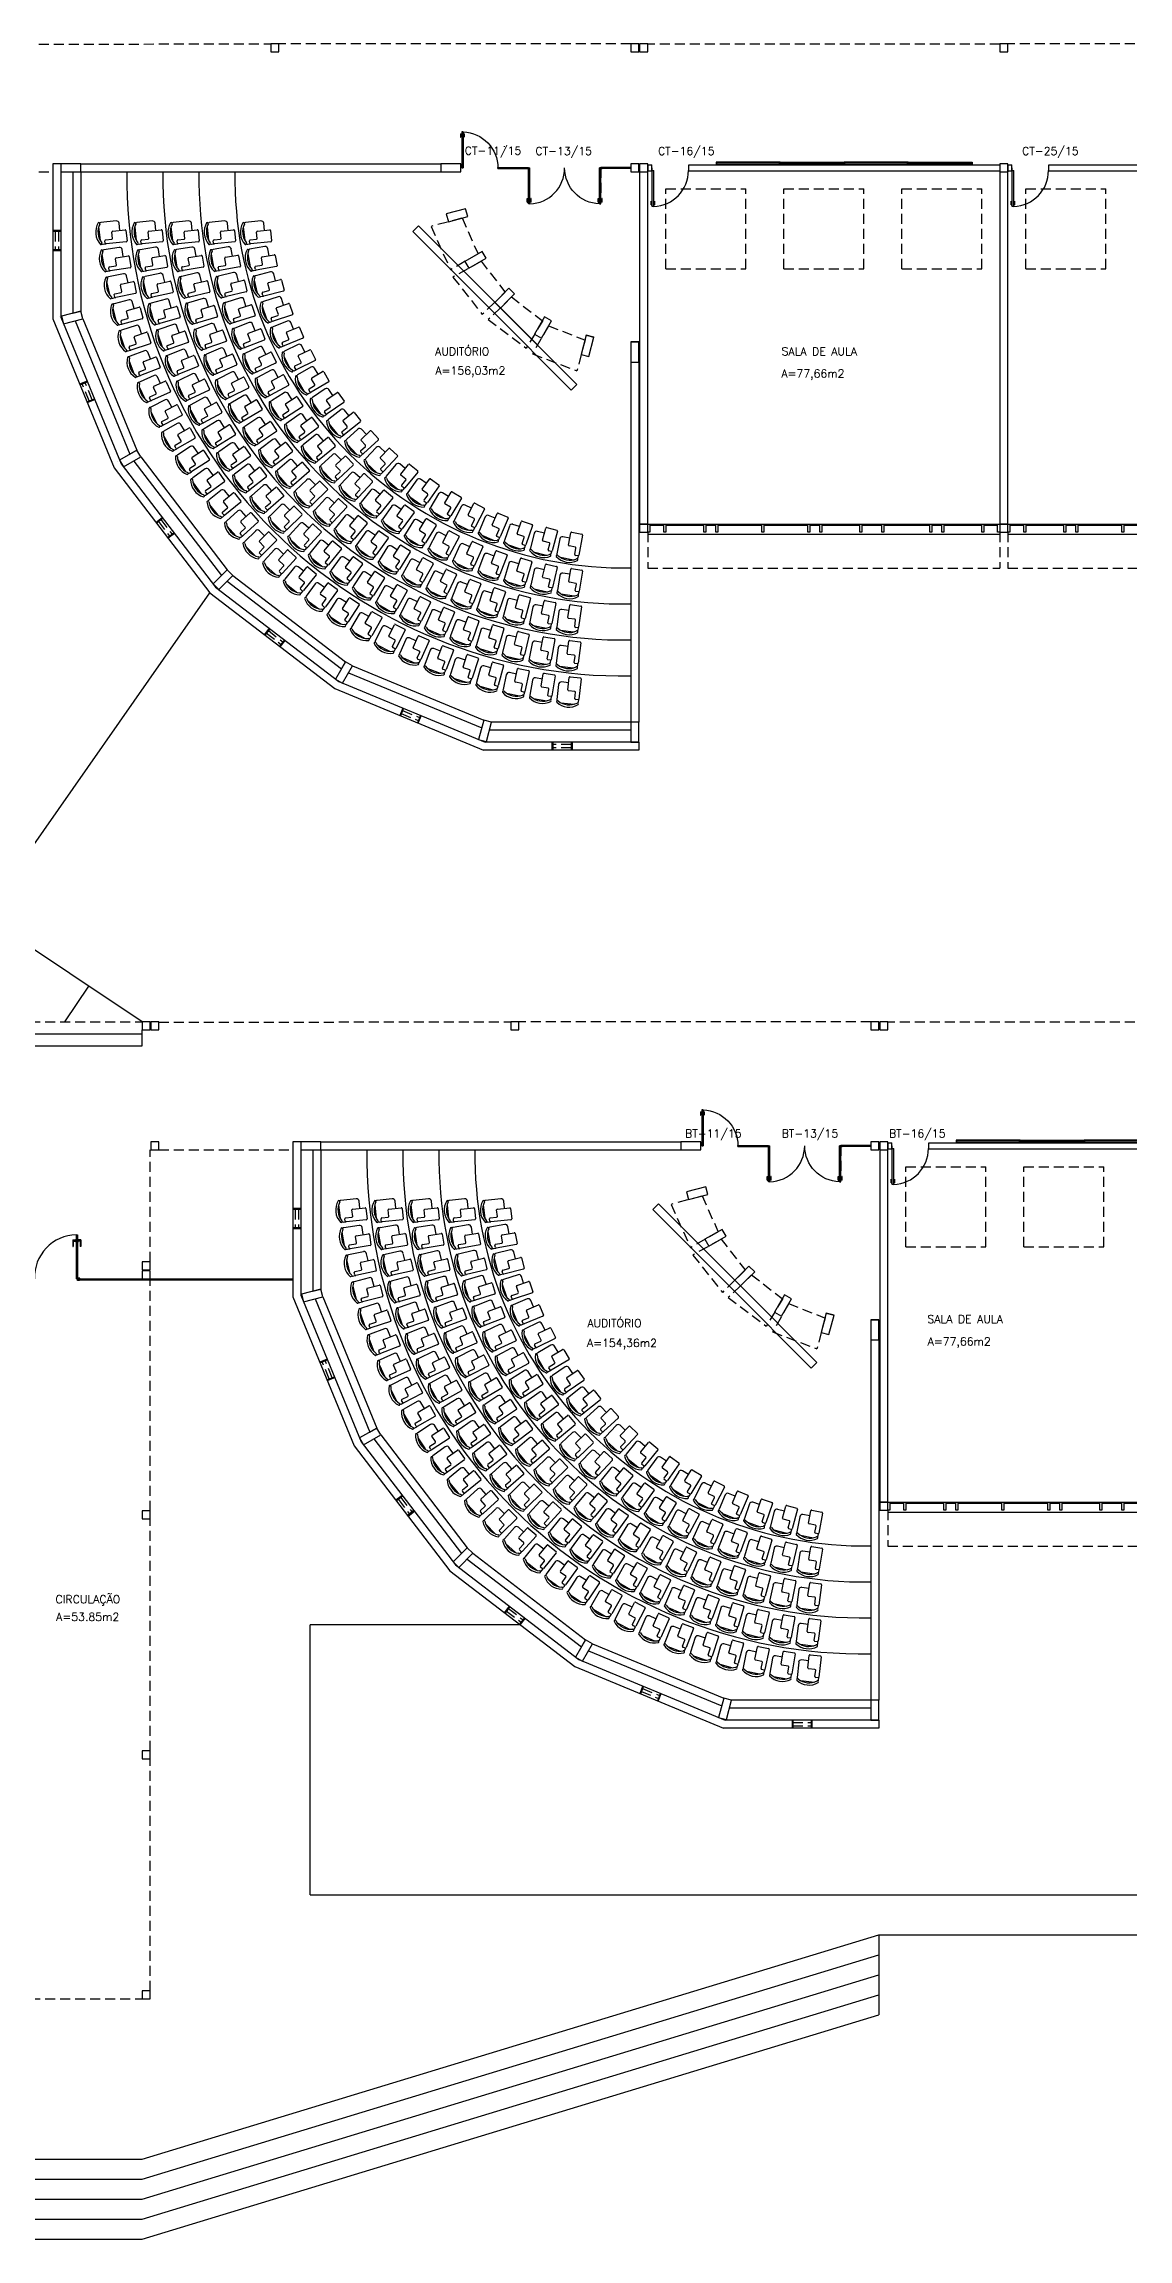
# Model space of a CAD drawing. Header units: centimetres. Extents: x -214 to 72, y 205 to 367.
# Drawn here: x -171.5 to -144.4, y 205.8 to 260.7 of the extents above; entities that cross this region are included whole.
import ezdxf

# ---------------------------------------------------------------- set-up
doc = ezdxf.new("R2010")
doc.units = ezdxf.units.CM
doc.header["$MEASUREMENT"] = 0
doc.linetypes.add('HIDDEN', pattern=[0.375, 0.25, -0.125])
doc.layers.get('0').update_dxf_attribs({"linetype": 'CONTINUOUS'})
for name, color, linetype in [('ALV', 2, 'CONTINUOUS'), ('AREA', 2, 'CONTINUOUS'), ('ENDEREÇO NOVO', 2, 'CONTINUOUS'), ('ESQ', 1, 'CONTINUOUS'), ('ESTRUT', 3, 'CONTINUOUS'), ('JAN2', 1, 'HIDDEN'), ('MACANETA', 2, 'CONTINUOUS'), ('MARCO', 2, 'CONTINUOUS'), ('PainelFELTRO', 2, 'CONTINUOUS'), ('PISO', 1, 'CONTINUOUS'), ('PORTA', 1, 'CONTINUOUS'), ('PROJ', 1, 'HIDDEN'), ('PROJEÇÃO', 1, 'HIDDEN'), ('TEXTO', 2, 'CONTINUOUS')]:
    doc.layers.add(name, color=color, linetype=linetype)
doc.layers.add('CADEIRA', color=1, linetype='CONTINUOUS', plot=False)
doc.styles.add('UNB-100', font='simplex.shx', dxfattribs={"height": 0.2})

# ---------------------------------------------------------------- blocks, each defined once
blk = doc.blocks.new('DOOR90')
at = {"layer": 'MACANETA'}
for p, q in [((-0.015, -0.755), (-0.01, -0.755)), ((-0.015, -0.845), (-0.015, -0.755)), ((-0.015, -0.845), (0.012, -0.845)), ((-0.01, -0.845), (-0.01, -0.755)), ((-0.01, -0.825), (0.012, -0.825)), ((0.012, -0.853), (0.012, -0.818)), ((0.012, -0.818), (0.015, -0.818)), ((0.012, -0.853), (0.015, -0.853)), ((0.053, -0.818), (0.05, -0.818)), ((0.053, -0.853), (0.05, -0.853)), ((0.053, -0.853), (0.053, -0.818)), ((0.075, -0.825), (0.053, -0.825)), ((0.08, -0.845), (0.053, -0.845)), ((0.08, -0.755), (0.075, -0.755)), ((0.075, -0.845), (0.075, -0.755)), ((0.08, -0.845), (0.08, -0.755))]:
    blk.add_line(p, q, dxfattribs=at)
at = {"layer": 'PORTA'}
for p, q in [((0.015, -0.89), (0.015, 0.01)), ((0.015, 0.01), (0.05, 0.01)), ((0.05, -0.89), (0.05, 0.01)), ((0.05, -0.89), (0.015, -0.89))]:
    blk.add_line(p, q, dxfattribs=at)
at = {"layer": 'PORTA', "color": 1}
blk.add_arc((0.02, 0.01), 0.9, 271.9102, 0, dxfattribs=at)
blk = doc.blocks.new('CADEIRA2')
at = {"linetype": 'Continuous'}
for p, q in [((-0.274, -0.738), (-0.274, -0.228)), ((-0.254, -0.208), (-0.194, -0.208)), ((-0.174, -0.228), (-0.174, -0.388)), ((-0.154, -0.408), (0.006, -0.408)), ((0.026, -0.428), (0.026, -0.738)), ((0.006, -0.758), (-0.254, -0.758))]:
    blk.add_line(p, q, dxfattribs=at)
for p, q in [((-0.27, -0.158), (-0.27, -0.216)), ((0.167, -0.09), (-0.167, -0.09)), ((0.27, -0.54), (0.27, -0.157)), ((0.026, -0.607), (0.203, -0.607))]:
    blk.add_line(p, q)
for centre, radius, start, end in [((0, -0.45), 0.45, 53.1393, 126.8791), ((-0.25, -0.105), 0.0247, 143.3192, 302.0366), ((-0.202, -0.158), 0.0675, 152.4248, 180.0092), ((0, -0.499), 0.442, 57.585, 122.4335), ((0.203, -0.54), 0.0675, 270.0092, 0.0092), ((0.25, -0.105), 0.0247, 237.9818, 36.6993), ((0.203, -0.157), 0.0675, 0.0092, 27.5937)]:
    blk.add_arc(centre, radius, start, end)
for centre, start, end in [((-0.254, -0.228), 89.9908, 179.9908), ((-0.194, -0.228), 359.9908, 89.9908), ((-0.154, -0.388), 179.9908, 269.9908), ((0.006, -0.428), 359.9908, 89.9908), ((-0.254, -0.738), 179.9908, 269.9908), ((0.006, -0.738), 269.9908, 359.9908)]:
    blk.add_arc(centre, 0.02, start, end, dxfattribs=at)
blk = doc.blocks.new('PainelFELTRO')
at = {"layer": 'PainelFELTRO'}
blk.add_hatch(color=2, dxfattribs=at).paths.add_polyline_path([(0.01, 0.06), (0.01, 0.03), (1.59, 0.03), (1.59, 0.06)])
for p, q in [((1.6, 0.07), (0, 0.07)), ((0, 0.07), (0, 0.02)), ((0, 0.02), (1.6, 0.02)), ((1.6, 0.02), (1.6, 0.07))]:
    blk.add_line(p, q, dxfattribs=at)
at = {"layer": 'PainelFELTRO', "color": 1}
for p, q in [((0, 0), (1.6, 0)), ((0.05, 0.02), (0.05, 0)), ((1.55, 0), (1.55, 0.02))]:
    blk.add_line(p, q, dxfattribs=at)
at = {"layer": 'PainelFELTRO', "color": 2}
for p, q in [((1.59, 0.06), (0.01, 0.06)), ((0.01, 0.06), (0.01, 0.03)), ((0.01, 0.03), (1.59, 0.03)), ((1.59, 0.03), (1.59, 0.06))]:
    blk.add_line(p, q, dxfattribs=at)

msp = doc.modelspace()

# ---------------------------------------------------------------- linework, layer by layer
at = {"layer": 'ALV'}
for p, q in [((-171.265, 257.658), (-171.265, 253.785)), ((-171.065, 257.658), (-171.265, 257.658)), ((-171.065, 257.658), (-171.065, 253.825)), ((-171.065, 257.658), (-171.065, 257.658)), ((-170.765, 257.458), (-170.765, 253.927)), ((-170.565, 257.658), (-161.565, 257.658)), ((-170.565, 257.458), (-170.565, 253.981)), ((-170.565, 257.458), (-161.565, 257.458)), ((-156.595, 257.458), (-156.595, 248.658)), ((-156.595, 257.458), (-156.395, 257.458)), ((-156.395, 257.633), (-156.395, 257.483)), ((-156.395, 257.633), (-156.295, 257.633)), ((-156.395, 257.483), (-156.295, 257.483)), ((-156.395, 248.658), (-156.395, 257.458)), ((-156.295, 257.483), (-156.295, 257.633)), ((-155.365, 257.483), (-155.365, 257.633)), ((-155.365, 257.633), (-147.595, 257.633)), ((-155.365, 257.483), (-147.595, 257.483)), ((-147.595, 257.633), (-147.595, 257.483)), ((-147.595, 257.458), (-147.595, 248.658)), ((-147.595, 257.458), (-147.395, 257.458)), ((-147.395, 257.633), (-147.395, 257.458)), ((-147.395, 257.633), (-147.295, 257.633)), ((-147.395, 257.483), (-147.295, 257.483)), ((-147.395, 248.658), (-147.395, 257.458)), ((-147.295, 257.483), (-147.295, 257.633)), ((-146.365, 257.633), (-138.595, 257.633)), ((-146.365, 257.483), (-146.365, 257.633)), ((-146.365, 257.483), (-138.595, 257.483)), ((-171.065, 255.991), (-171.265, 255.991)), ((-162.125, 256.108), (-162.266, 255.967)), ((-162.266, 255.967), (-160.286, 253.987)), ((-162.125, 256.108), (-160.144, 254.128)), ((-171.265, 255.491), (-171.065, 255.491)), ((-158.165, 252.148), (-160.144, 254.128)), ((-171.265, 253.785), (-169.731, 250.064)), ((-171.106, 253.834), (-171.106, 253.834)), ((-171.065, 253.825), (-169.556, 250.165)), ((-170.765, 253.927), (-170.565, 253.981)), ((-170.709, 253.736), (-169.336, 250.407)), ((-170.514, 253.788), (-169.161, 250.507)), ((-158.306, 252.007), (-160.286, 253.987)), ((-157.93, 253.38), (-157.737, 253.328)), ((-156.815, 253.208), (-156.615, 253.208)), ((-158.059, 252.896), (-157.866, 252.845)), ((-156.815, 252.708), (-156.815, 243.708)), ((-156.815, 252.708), (-156.615, 252.708)), ((-156.615, 252.708), (-156.615, 243.708)), ((-170.409, 252.232), (-170.594, 252.156)), ((-158.165, 252.148), (-158.306, 252.007)), ((-170.403, 251.693), (-170.218, 251.77)), ((-169.645, 250.225), (-169.645, 250.225)), ((-169.556, 250.165), (-167.196, 247.084)), ((-169.341, 250.403), (-169.161, 250.507)), ((-169.236, 250.233), (-167.047, 247.375)), ((-169.062, 250.334), (-166.904, 247.517)), ((-169.731, 250.064), (-167.339, 246.941)), ((-168.687, 248.701), (-168.528, 248.823)), ((-156.595, 248.658), (-156.395, 248.658)), ((-147.595, 248.658), (-147.395, 248.658)), ((-168.224, 248.426), (-168.383, 248.304)), ((-167.05, 247.37), (-166.904, 247.517)), ((-167.339, 246.941), (-164.218, 244.547)), ((-167.298, 247.119), (-167.298, 247.119)), ((-167.196, 247.084), (-164.117, 244.722)), ((-166.905, 247.233), (-164.048, 245.041)), ((-166.762, 247.376), (-163.947, 245.216)), ((-165.855, 246.055), (-165.977, 245.896)), ((-165.58, 245.592), (-165.459, 245.751)), ((-164.117, 244.722), (-160.457, 243.208)), ((-164.05, 245.036), (-163.947, 245.216)), ((-163.875, 244.941), (-160.544, 243.564)), ((-163.774, 245.116), (-160.492, 243.759)), ((-164.218, 244.547), (-160.496, 243.008)), ((-162.518, 244.06), (-162.594, 243.875)), ((-162.132, 243.684), (-162.056, 243.869)), ((-156.815, 243.708), (-160.3, 243.708)), ((-160.621, 243.275), (-160.621, 243.275)), ((-156.615, 243.208), (-160.457, 243.208)), ((-156.815, 243.508), (-160.352, 243.508)), ((-158.786, 243.008), (-158.786, 243.208)), ((-158.286, 243.208), (-158.286, 243.008)), ((-156.815, 243.208), (-156.815, 243.208)), ((-156.615, 243.208), (-156.615, 243.008)), ((-156.615, 243.008), (-160.496, 243.008)), ((-165.065, 233.218), (-165.265, 233.218)), ((-165.265, 233.218), (-165.265, 229.345)), ((-165.065, 233.218), (-165.065, 233.218)), ((-165.065, 233.218), (-165.065, 229.385)), ((-164.565, 233.218), (-155.565, 233.218)), ((-150.395, 233.193), (-150.295, 233.193)), ((-150.395, 233.193), (-150.395, 233.043)), ((-150.295, 233.043), (-150.295, 233.193)), ((-149.365, 233.043), (-149.365, 233.193)), ((-149.365, 233.193), (-141.595, 233.193)), ((-164.765, 233.018), (-164.765, 229.487)), ((-164.565, 233.018), (-164.565, 229.541)), ((-164.565, 233.018), (-155.565, 233.018)), ((-150.595, 233.018), (-150.595, 224.218)), ((-150.595, 233.018), (-150.395, 233.018)), ((-150.395, 233.043), (-150.295, 233.043)), ((-150.395, 224.218), (-150.395, 233.018)), ((-149.365, 233.043), (-141.595, 233.043)), ((-165.065, 231.551), (-165.265, 231.551)), ((-156.125, 231.668), (-156.266, 231.527)), ((-156.266, 231.527), (-154.286, 229.547)), ((-156.125, 231.668), (-154.144, 229.688)), ((-165.265, 231.051), (-165.065, 231.051)), ((-165.265, 229.345), (-163.731, 225.624)), ((-165.065, 229.385), (-163.556, 225.725)), ((-164.765, 229.487), (-164.565, 229.541)), ((-164.514, 229.348), (-163.161, 226.067)), ((-152.306, 227.567), (-154.286, 229.547)), ((-152.165, 227.708), (-154.144, 229.688)), ((-164.709, 229.296), (-163.336, 225.967)), ((-151.93, 228.94), (-151.737, 228.888)), ((-150.815, 228.768), (-150.615, 228.768)), ((-152.059, 228.456), (-151.866, 228.405)), ((-150.815, 228.268), (-150.815, 219.268)), ((-150.815, 228.268), (-150.615, 228.268)), ((-150.615, 228.268), (-150.615, 219.268)), ((-164.409, 227.792), (-164.594, 227.716)), ((-152.165, 227.708), (-152.306, 227.567)), ((-164.403, 227.253), (-164.218, 227.33)), ((-163.341, 225.963), (-163.161, 226.067)), ((-163.731, 225.624), (-161.339, 222.501)), ((-163.556, 225.725), (-161.196, 222.644)), ((-163.236, 225.793), (-161.047, 222.935)), ((-163.062, 225.894), (-160.904, 223.077)), ((-162.528, 224.383), (-162.687, 224.261)), ((-162.383, 223.864), (-162.224, 223.986)), ((-150.595, 224.218), (-150.395, 224.218)), ((-161.05, 222.93), (-160.904, 223.077)), ((-160.905, 222.793), (-158.048, 220.601)), ((-160.762, 222.936), (-157.947, 220.776)), ((-161.339, 222.501), (-158.218, 220.107)), ((-161.196, 222.644), (-158.117, 220.282)), ((-159.855, 221.615), (-159.977, 221.456)), ((-159.58, 221.152), (-159.459, 221.311)), ((-158.05, 220.596), (-157.947, 220.776)), ((-157.774, 220.676), (-154.492, 219.319)), ((-158.218, 220.107), (-154.496, 218.568)), ((-158.117, 220.282), (-154.457, 218.768)), ((-157.875, 220.501), (-154.544, 219.124)), ((-156.518, 219.62), (-156.594, 219.435)), ((-156.132, 219.244), (-156.056, 219.429)), ((-150.815, 219.068), (-154.352, 219.068)), ((-150.815, 219.268), (-154.3, 219.268)), ((-154.621, 218.835), (-154.621, 218.835)), ((-150.615, 218.568), (-154.496, 218.568)), ((-150.615, 218.768), (-154.457, 218.768)), ((-152.786, 218.768), (-152.786, 218.568)), ((-152.286, 218.568), (-152.286, 218.768)), ((-150.815, 218.768), (-150.815, 218.768)), ((-150.615, 218.768), (-150.615, 218.568))]:
    msp.add_line(p, q, dxfattribs=at)
at = {"layer": 'ENDEREÇO NOVO'}
for p, q in [((-147.595, 260.458), (-147.595, 260.458)), ((-159.981, 258.1), (-159.981, 258.082)), ((-159.981, 258.082), (-159.981, 258.082))]:
    msp.add_line(p, q, dxfattribs=at)
at = {"layer": 'ESQ'}
for p, q in [((-160.145, 254.128), (-158.165, 252.148)), ((-156.34, 248.658), (-147.65, 248.658)), ((-156.34, 248.633), (-155.995, 248.633)), ((-155.94, 248.633), (-154.995, 248.633)), ((-154.94, 248.633), (-154.695, 248.633)), ((-154.64, 248.633), (-153.545, 248.633)), ((-153.49, 248.633), (-152.395, 248.633)), ((-152.34, 248.633), (-152.095, 248.633)), ((-152.04, 248.633), (-151.095, 248.633)), ((-151.04, 248.633), (-150.545, 248.633)), ((-150.49, 248.633), (-149.345, 248.633)), ((-149.29, 248.633), (-149.045, 248.633)), ((-148.99, 248.633), (-148.045, 248.633)), ((-147.99, 248.633), (-147.65, 248.633)), ((-147.34, 248.658), (-138.65, 248.658)), ((-147.34, 248.633), (-146.995, 248.633)), ((-146.94, 248.633), (-145.995, 248.633)), ((-145.94, 248.633), (-145.695, 248.633)), ((-145.64, 248.633), (-144.545, 248.633)), ((-144.49, 248.633), (-143.395, 248.633)), ((-156.395, 248.458), (-156.395, 248.408)), ((-156.395, 248.408), (-147.595, 248.408)), ((-147.595, 248.458), (-147.595, 248.408)), ((-147.395, 248.458), (-147.395, 248.408)), ((-147.395, 248.408), (-138.595, 248.408)), ((-154.145, 229.688), (-152.165, 227.708)), ((-150.395, 224.018), (-150.395, 223.968)), ((-150.395, 223.968), (-141.595, 223.968)), ((-150.34, 224.218), (-141.65, 224.218)), ((-150.34, 224.193), (-149.995, 224.193)), ((-149.94, 224.193), (-148.995, 224.193)), ((-148.94, 224.193), (-148.695, 224.193)), ((-148.64, 224.193), (-147.545, 224.193)), ((-147.49, 224.193), (-146.395, 224.193)), ((-146.34, 224.193), (-146.095, 224.193)), ((-146.04, 224.193), (-145.095, 224.193)), ((-145.04, 224.193), (-144.545, 224.193)), ((-144.49, 224.193), (-143.345, 224.193))]:
    msp.add_line(p, q, dxfattribs=at)
for points in [[(-156.395, 248.658), (-156.34, 248.658), (-156.34, 248.458), (-156.395, 248.458)], [(-155.995, 248.658), (-155.94, 248.658), (-155.94, 248.458), (-155.995, 248.458)], [(-154.995, 248.658), (-154.94, 248.658), (-154.94, 248.458), (-154.995, 248.458)], [(-154.695, 248.658), (-154.64, 248.658), (-154.64, 248.458), (-154.695, 248.458)], [(-153.545, 248.658), (-153.49, 248.658), (-153.49, 248.458), (-153.545, 248.458)], [(-152.395, 248.658), (-152.34, 248.658), (-152.34, 248.458), (-152.395, 248.458)], [(-152.095, 248.658), (-152.04, 248.658), (-152.04, 248.458), (-152.095, 248.458)], [(-151.095, 248.658), (-151.04, 248.658), (-151.04, 248.458), (-151.095, 248.458)], [(-150.545, 248.658), (-150.49, 248.658), (-150.49, 248.458), (-150.545, 248.458)], [(-149.345, 248.658), (-149.29, 248.658), (-149.29, 248.458), (-149.345, 248.458)], [(-149.045, 248.658), (-148.99, 248.658), (-148.99, 248.458), (-149.045, 248.458)], [(-148.045, 248.658), (-147.99, 248.658), (-147.99, 248.458), (-148.045, 248.458)], [(-147.65, 248.658), (-147.595, 248.658), (-147.595, 248.458), (-147.65, 248.458)], [(-147.395, 248.658), (-147.34, 248.658), (-147.34, 248.458), (-147.395, 248.458)], [(-146.995, 248.658), (-146.94, 248.658), (-146.94, 248.458), (-146.995, 248.458)], [(-145.995, 248.658), (-145.94, 248.658), (-145.94, 248.458), (-145.995, 248.458)], [(-145.695, 248.658), (-145.64, 248.658), (-145.64, 248.458), (-145.695, 248.458)], [(-144.545, 248.658), (-144.49, 248.658), (-144.49, 248.458), (-144.545, 248.458)], [(-150.395, 224.218), (-150.34, 224.218), (-150.34, 224.018), (-150.395, 224.018)], [(-149.995, 224.218), (-149.94, 224.218), (-149.94, 224.018), (-149.995, 224.018)], [(-148.995, 224.218), (-148.94, 224.218), (-148.94, 224.018), (-148.995, 224.018)], [(-148.695, 224.218), (-148.64, 224.218), (-148.64, 224.018), (-148.695, 224.018)], [(-147.545, 224.218), (-147.49, 224.218), (-147.49, 224.018), (-147.545, 224.018)], [(-146.395, 224.218), (-146.34, 224.218), (-146.34, 224.018), (-146.395, 224.018)], [(-146.095, 224.218), (-146.04, 224.218), (-146.04, 224.018), (-146.095, 224.018)], [(-145.095, 224.218), (-145.04, 224.218), (-145.04, 224.018), (-145.095, 224.018)], [(-144.545, 224.218), (-144.49, 224.218), (-144.49, 224.018), (-144.545, 224.018)]]:
    msp.add_lwpolyline(points, close=True, dxfattribs=at)
at = {"layer": 'ESTRUT'}
for points in [[(-165.615, 260.658), (-165.815, 260.658), (-165.815, 260.458), (-165.615, 260.458)], [(-156.615, 260.658), (-156.815, 260.658), (-156.815, 260.458), (-156.615, 260.458)], [(-156.395, 260.658), (-156.595, 260.658), (-156.595, 260.458), (-156.395, 260.458)], [(-147.395, 260.658), (-147.595, 260.658), (-147.595, 260.458), (-147.395, 260.458)], [(-170.565, 257.658), (-171.065, 257.658), (-171.065, 257.458), (-170.565, 257.458)], [(-161.065, 257.658), (-161.565, 257.658), (-161.565, 257.458), (-161.065, 257.458)], [(-156.615, 257.658), (-156.815, 257.658), (-156.815, 257.458), (-156.615, 257.458)], [(-156.395, 257.658), (-156.595, 257.658), (-156.595, 257.458), (-156.395, 257.458)], [(-147.395, 257.658), (-147.595, 257.658), (-147.595, 257.458), (-147.395, 257.458)], [(-160.945, 256.536), (-161.428, 256.407), (-161.376, 256.214), (-160.893, 256.342)], [(-160.534, 255.472), (-160.968, 255.223), (-160.868, 255.05), (-160.434, 255.299)], [(-159.862, 254.552), (-160.215, 254.199), (-160.074, 254.057), (-159.72, 254.411)], [(-170.565, 253.981), (-171.048, 253.852), (-170.997, 253.659), (-170.514, 253.788)], [(-158.974, 253.838), (-159.223, 253.405), (-159.05, 253.305), (-158.8, 253.739)], [(-157.93, 253.38), (-158.059, 252.896), (-157.866, 252.845), (-157.737, 253.328)], [(-157.93, 253.38), (-158.059, 252.896), (-157.866, 252.845), (-157.737, 253.328)], [(-156.815, 253.208), (-156.815, 252.708), (-156.615, 252.708), (-156.615, 253.208)], [(-156.815, 253.208), (-156.815, 252.708), (-156.615, 252.708), (-156.615, 253.208)], [(-169.161, 250.507), (-169.595, 250.258), (-169.495, 250.084), (-169.062, 250.334)], [(-156.395, 248.658), (-156.595, 248.658), (-156.595, 248.458), (-156.395, 248.458)], [(-147.395, 248.658), (-147.595, 248.658), (-147.595, 248.458), (-147.395, 248.458)], [(-166.904, 247.517), (-167.257, 247.164), (-167.116, 247.022), (-166.762, 247.376)], [(-163.947, 245.216), (-164.197, 244.783), (-164.024, 244.683), (-163.774, 245.116)], [(-160.492, 243.759), (-160.621, 243.275), (-160.427, 243.224), (-160.299, 243.707)], [(-160.492, 243.759), (-160.621, 243.275), (-160.427, 243.224), (-160.299, 243.707)], [(-156.815, 243.708), (-156.815, 243.208), (-156.615, 243.208), (-156.615, 243.708)], [(-156.815, 243.708), (-156.815, 243.208), (-156.615, 243.208), (-156.615, 243.708)], [(-168.835, 236.218), (-169.035, 236.218), (-169.035, 236.018), (-168.835, 236.018)], [(-168.615, 236.218), (-168.815, 236.218), (-168.815, 236.018), (-168.615, 236.018)], [(-159.615, 236.218), (-159.815, 236.218), (-159.815, 236.018), (-159.615, 236.018)], [(-150.615, 236.218), (-150.815, 236.218), (-150.815, 236.018), (-150.615, 236.018)], [(-150.395, 236.218), (-150.595, 236.218), (-150.595, 236.018), (-150.395, 236.018)], [(-168.615, 233.218), (-168.815, 233.218), (-168.815, 233.018), (-168.615, 233.018)], [(-164.565, 233.218), (-165.065, 233.218), (-165.065, 233.018), (-164.565, 233.018)], [(-155.065, 233.218), (-155.565, 233.218), (-155.565, 233.018), (-155.065, 233.018)], [(-150.615, 233.218), (-150.815, 233.218), (-150.815, 233.018), (-150.615, 233.018)], [(-150.395, 233.218), (-150.595, 233.218), (-150.595, 233.018), (-150.395, 233.018)], [(-154.945, 232.096), (-155.428, 231.967), (-155.376, 231.774), (-154.893, 231.902)], [(-154.534, 231.032), (-154.968, 230.783), (-154.868, 230.61), (-154.434, 230.859)], [(-168.835, 230.218), (-169.035, 230.218), (-169.035, 230.018), (-168.835, 230.018)], [(-168.835, 229.998), (-169.035, 229.998), (-169.035, 229.798), (-168.835, 229.798)], [(-153.862, 230.112), (-154.215, 229.759), (-154.074, 229.617), (-153.72, 229.971)], [(-164.565, 229.541), (-165.048, 229.412), (-164.997, 229.219), (-164.514, 229.348)], [(-152.974, 229.398), (-153.223, 228.965), (-153.05, 228.865), (-152.8, 229.299)], [(-151.93, 228.94), (-152.059, 228.456), (-151.866, 228.405), (-151.737, 228.888)], [(-151.93, 228.94), (-152.059, 228.456), (-151.866, 228.405), (-151.737, 228.888)], [(-150.815, 228.768), (-150.815, 228.268), (-150.615, 228.268), (-150.615, 228.768)], [(-150.815, 228.768), (-150.815, 228.268), (-150.615, 228.268), (-150.615, 228.768)], [(-163.161, 226.067), (-163.595, 225.818), (-163.495, 225.644), (-163.062, 225.894)], [(-168.835, 223.998), (-169.035, 223.998), (-169.035, 223.798), (-168.835, 223.798)], [(-150.395, 224.218), (-150.595, 224.218), (-150.595, 224.018), (-150.395, 224.018)], [(-160.904, 223.077), (-161.257, 222.724), (-161.116, 222.582), (-160.762, 222.936)], [(-157.947, 220.776), (-158.197, 220.343), (-158.024, 220.243), (-157.774, 220.676)], [(-154.492, 219.319), (-154.621, 218.835), (-154.427, 218.784), (-154.299, 219.267)], [(-154.492, 219.319), (-154.621, 218.835), (-154.427, 218.784), (-154.299, 219.267)], [(-150.815, 219.268), (-150.815, 218.768), (-150.615, 218.768), (-150.615, 219.268)], [(-150.815, 219.268), (-150.815, 218.768), (-150.615, 218.768), (-150.615, 219.268)], [(-168.835, 217.998), (-169.035, 217.998), (-169.035, 217.798), (-168.835, 217.798)], [(-168.835, 211.998), (-169.035, 211.998), (-169.035, 211.798), (-168.835, 211.798)]]:
    msp.add_lwpolyline(points, close=True, dxfattribs=at)
at = {"layer": 'JAN2'}
for p, q in [((-171.065, 255.971), (-171.265, 255.971)), ((-171.205, 255.971), (-171.205, 255.511)), ((-171.125, 255.971), (-171.125, 255.511)), ((-171.065, 255.511), (-171.265, 255.511)), ((-170.586, 252.137), (-170.401, 252.213)), ((-170.355, 251.735), (-170.53, 252.16)), ((-170.281, 251.765), (-170.457, 252.191)), ((-170.411, 251.712), (-170.226, 251.788)), ((-168.675, 248.685), (-168.516, 248.807)), ((-168.627, 248.722), (-168.348, 248.357)), ((-168.564, 248.77), (-168.284, 248.405)), ((-168.395, 248.32), (-168.237, 248.442)), ((-165.839, 246.043), (-165.961, 245.884)), ((-165.925, 245.932), (-165.56, 245.652)), ((-165.876, 245.995), (-165.511, 245.715)), ((-165.474, 245.763), (-165.596, 245.604)), ((-162.5, 244.053), (-162.576, 243.868)), ((-162.553, 243.923), (-162.128, 243.747)), ((-162.523, 243.997), (-162.097, 243.821)), ((-162.075, 243.877), (-162.151, 243.692)), ((-158.766, 243.208), (-158.766, 243.008)), ((-158.306, 243.148), (-158.766, 243.148)), ((-158.306, 243.068), (-158.766, 243.068)), ((-158.306, 243.208), (-158.306, 243.008)), ((-165.065, 231.531), (-165.265, 231.531)), ((-165.205, 231.531), (-165.205, 231.071)), ((-165.125, 231.531), (-165.125, 231.071)), ((-165.065, 231.071), (-165.265, 231.071)), ((-164.586, 227.697), (-164.401, 227.773)), ((-164.355, 227.295), (-164.53, 227.72)), ((-164.281, 227.325), (-164.457, 227.751)), ((-164.411, 227.272), (-164.226, 227.348)), ((-162.516, 224.367), (-162.675, 224.245)), ((-162.627, 224.282), (-162.348, 223.917)), ((-162.564, 224.33), (-162.284, 223.965)), ((-162.237, 224.002), (-162.395, 223.88)), ((-159.839, 221.603), (-159.961, 221.444)), ((-159.925, 221.492), (-159.56, 221.212)), ((-159.876, 221.555), (-159.511, 221.275)), ((-159.474, 221.323), (-159.596, 221.164)), ((-156.5, 219.613), (-156.576, 219.428)), ((-156.553, 219.483), (-156.128, 219.307)), ((-156.523, 219.557), (-156.097, 219.381)), ((-156.075, 219.437), (-156.151, 219.252)), ((-152.766, 218.768), (-152.766, 218.568)), ((-152.766, 218.708), (-152.306, 218.708)), ((-152.766, 218.628), (-152.306, 218.628)), ((-152.306, 218.768), (-152.306, 218.568))]:
    msp.add_line(p, q, dxfattribs=at)
at = {"layer": 'MACANETA'}
for p, q in [((-170.768, 230.766), (-170.768, 230.602)), ((-170.768, 230.766), (-170.689, 230.766)), ((-170.768, 230.602), (-170.754, 230.602)), ((-170.754, 230.766), (-170.754, 230.602)), ((-170.754, 230.737), (-170.689, 230.737)), ((-170.689, 230.788), (-170.68, 230.788)), ((-170.689, 230.788), (-170.689, 230.715)), ((-170.689, 230.715), (-170.68, 230.715)), ((-170.641, 230.788), (-170.65, 230.788)), ((-170.641, 230.715), (-170.65, 230.715)), ((-170.641, 230.788), (-170.641, 230.715)), ((-170.562, 230.766), (-170.641, 230.766)), ((-170.577, 230.737), (-170.641, 230.737)), ((-170.577, 230.766), (-170.577, 230.602)), ((-170.562, 230.602), (-170.577, 230.602)), ((-170.562, 230.766), (-170.562, 230.602))]:
    msp.add_line(p, q, dxfattribs=at)
at = {"layer": 'MARCO'}
for p, q in [((-156.28, 257.493), (-156.295, 257.633)), ((-156.295, 257.633), (-156.295, 257.633)), ((-156.295, 257.633), (-156.295, 257.633)), ((-156.295, 257.633), (-156.295, 257.633)), ((-156.295, 257.633), (-156.295, 257.633)), ((-156.295, 257.633), (-156.295, 257.633)), ((-156.295, 257.483), (-156.28, 257.493)), ((-156.295, 257.483), (-156.295, 257.483)), ((-156.295, 257.483), (-156.295, 257.483)), ((-156.295, 257.483), (-156.295, 257.483)), ((-156.295, 257.483), (-156.295, 257.483)), ((-156.28, 257.493), (-156.28, 257.493)), ((-156.28, 257.493), (-156.28, 257.493)), ((-155.365, 257.483), (-155.365, 257.633)), ((-155.365, 257.633), (-155.365, 257.633)), ((-155.365, 257.633), (-155.365, 257.633)), ((-155.365, 257.633), (-155.365, 257.633)), ((-155.365, 257.633), (-155.365, 257.633)), ((-155.365, 257.633), (-155.365, 257.633)), ((-155.365, 257.483), (-155.365, 257.483)), ((-155.365, 257.483), (-155.365, 257.483)), ((-155.365, 257.483), (-155.365, 257.483)), ((-155.365, 257.483), (-155.365, 257.483)), ((-155.365, 257.483), (-155.365, 257.483)), ((-155.365, 257.483), (-155.365, 257.483)), ((-155.365, 257.483), (-155.365, 257.483)), ((-147.28, 257.493), (-147.295, 257.633)), ((-147.295, 257.633), (-147.295, 257.633)), ((-147.295, 257.633), (-147.295, 257.633)), ((-147.295, 257.633), (-147.295, 257.633)), ((-147.295, 257.633), (-147.295, 257.633)), ((-147.295, 257.633), (-147.295, 257.633)), ((-147.295, 257.483), (-147.28, 257.493)), ((-147.295, 257.483), (-147.295, 257.483)), ((-147.295, 257.483), (-147.295, 257.483)), ((-147.295, 257.483), (-147.295, 257.483)), ((-147.295, 257.483), (-147.295, 257.483)), ((-147.28, 257.493), (-147.28, 257.493)), ((-147.28, 257.493), (-147.28, 257.493)), ((-146.365, 257.483), (-146.365, 257.633)), ((-146.365, 257.633), (-146.365, 257.633)), ((-146.365, 257.633), (-146.365, 257.633)), ((-146.365, 257.633), (-146.365, 257.633)), ((-146.365, 257.633), (-146.365, 257.633)), ((-146.365, 257.633), (-146.365, 257.633)), ((-146.365, 257.483), (-146.365, 257.483)), ((-146.365, 257.483), (-146.365, 257.483)), ((-146.365, 257.483), (-146.365, 257.483)), ((-146.365, 257.483), (-146.365, 257.483)), ((-146.365, 257.483), (-146.365, 257.483)), ((-146.365, 257.483), (-146.365, 257.483)), ((-146.365, 257.483), (-146.365, 257.483)), ((-150.28, 233.053), (-150.295, 233.193)), ((-150.295, 233.193), (-150.295, 233.193)), ((-150.295, 233.193), (-150.295, 233.193)), ((-150.295, 233.193), (-150.295, 233.193)), ((-150.295, 233.193), (-150.295, 233.193)), ((-150.295, 233.193), (-150.295, 233.193)), ((-149.365, 233.043), (-149.365, 233.193)), ((-149.365, 233.193), (-149.365, 233.193)), ((-149.365, 233.193), (-149.365, 233.193)), ((-149.365, 233.193), (-149.365, 233.193)), ((-149.365, 233.193), (-149.365, 233.193)), ((-149.365, 233.193), (-149.365, 233.193)), ((-150.295, 233.043), (-150.28, 233.053)), ((-150.295, 233.043), (-150.295, 233.043)), ((-150.295, 233.043), (-150.295, 233.043)), ((-150.295, 233.043), (-150.295, 233.043)), ((-150.295, 233.043), (-150.295, 233.043)), ((-150.28, 233.053), (-150.28, 233.053)), ((-150.28, 233.053), (-150.28, 233.053)), ((-149.365, 233.043), (-149.365, 233.043)), ((-149.365, 233.043), (-149.365, 233.043)), ((-149.365, 233.043), (-149.365, 233.043)), ((-149.365, 233.043), (-149.365, 233.043)), ((-149.365, 233.043), (-149.365, 233.043)), ((-149.365, 233.043), (-149.365, 233.043)), ((-149.365, 233.043), (-149.365, 233.043))]:
    msp.add_line(p, q, dxfattribs=at)
at = {"layer": 'PISO'}
for p, q in [((-174.835, 236.218), (-167.339, 246.941)), ((-169.035, 236.218), (-172.99, 238.857)), ((-170.373, 237.11), (-170.969, 236.218)), ((-177.835, 235.918), (-169.035, 235.918)), ((-169.035, 235.618), (-169.035, 236.018)), ((-177.835, 235.618), (-169.035, 235.618)), ((-159.58, 221.152), (-164.835, 221.152)), ((-164.835, 214.398), (-164.835, 221.152)), ((-164.835, 214.398), (-105.575, 214.398)), ((-169.035, 207.798), (-150.615, 213.398)), ((-169.035, 207.298), (-150.615, 212.898)), ((-150.615, 213.398), (-98.955, 213.398)), ((-150.615, 213.398), (-150.615, 211.398)), ((-169.035, 206.798), (-150.615, 212.398)), ((-169.035, 206.298), (-150.615, 211.898)), ((-169.035, 205.798), (-150.615, 211.398)), ((-171.835, 207.798), (-169.035, 207.798)), ((-171.835, 207.298), (-169.035, 207.298)), ((-171.835, 206.798), (-169.035, 206.798)), ((-171.835, 206.298), (-169.035, 206.298)), ((-171.835, 205.798), (-169.035, 205.798))]:
    msp.add_line(p, q, dxfattribs=at)
for centre, radius, start, end in [((-156.963, 257.31), 12.45, 179.3212, 270.6788), ((-156.963, 257.31), 11.55, 179.2683, 270.7317), ((-156.963, 257.31), 10.65, 179.2065, 270.7935), ((-156.963, 257.31), 9.75, 179.1333, 270.8667), ((-150.963, 232.87), 12.45, 179.3212, 270.6788), ((-150.963, 232.87), 11.55, 179.2683, 270.7317), ((-150.963, 232.87), 10.65, 179.2065, 270.7935), ((-150.963, 232.87), 9.75, 179.1333, 270.8667)]:
    msp.add_arc(centre, radius, start, end, dxfattribs=at)
at = {"layer": 'PORTA'}
for p, q in [((-160.139, 257.545), (-160.139, 257.57)), ((-160.139, 257.57), (-159.375, 257.57)), ((-160.139, 257.545), (-159.375, 257.545)), ((-159.375, 257.57), (-159.375, 257.545)), ((-157.565, 257.57), (-157.565, 257.545)), ((-156.815, 257.57), (-157.565, 257.57)), ((-157.565, 257.545), (-157.533, 257.545)), ((-156.815, 257.545), (-157.565, 257.545)), ((-156.815, 257.57), (-156.815, 257.545)), ((-154.139, 233.13), (-153.375, 233.13)), ((-154.139, 233.105), (-154.139, 233.13)), ((-154.139, 233.105), (-153.375, 233.105)), ((-153.375, 233.13), (-153.375, 233.105)), ((-150.815, 233.13), (-151.565, 233.13)), ((-151.565, 233.13), (-151.565, 233.105)), ((-150.815, 233.105), (-151.565, 233.105)), ((-151.565, 233.105), (-151.533, 233.105)), ((-150.815, 233.13), (-150.815, 233.105)), ((-170.68, 230.898), (-170.65, 230.898)), ((-170.68, 230.898), (-170.68, 229.798)), ((-170.65, 230.898), (-170.65, 229.798)), ((-170.65, 229.798), (-170.68, 229.798)), ((-170.66, 229.763), (-170.66, 229.768)), ((-170.66, 229.768), (-170.65, 229.768)), ((-170.65, 229.763), (-170.66, 229.763)), ((-170.64, 229.798), (-170.65, 229.798)), ((-170.65, 229.798), (-170.65, 229.763)), ((-170.65, 229.768), (-170.65, 229.758)), ((-170.635, 229.768), (-170.65, 229.768)), ((-170.65, 229.758), (-170.6, 229.758)), ((-170.59, 229.808), (-170.64, 229.808)), ((-170.64, 229.808), (-170.64, 229.798)), ((-170.635, 229.798), (-170.64, 229.798)), ((-170.635, 229.798), (-170.635, 229.768)), ((-170.635, 229.798), (-165.265, 229.798)), ((-170.635, 229.768), (-165.265, 229.768)), ((-170.6, 229.758), (-170.6, 229.768)), ((-170.59, 229.798), (-170.59, 229.808))]:
    msp.add_line(p, q, dxfattribs=at)
msp.add_arc((-170.658, 229.835), 1.063, 91.2167, 181.9953, dxfattribs=at)
at = {"layer": 'PROJ'}
for p, q in [((-174.615, 260.65), (-165.8, 260.658)), ((-156.815, 260.658), (-165.615, 260.658)), ((-147.595, 260.652), (-156.395, 260.652)), ((-138.595, 260.651), (-147.52, 260.658)), ((-174.615, 257.458), (-171.265, 257.458)), ((-156.395, 248.458), (-156.395, 247.558)), ((-147.595, 248.458), (-147.595, 247.558)), ((-147.395, 248.458), (-147.395, 247.558)), ((-156.395, 247.558), (-147.595, 247.558)), ((-147.395, 247.558), (-138.595, 247.558)), ((-174.835, 236.218), (-169.012, 236.218)), ((-174.835, 236.218), (-169.012, 236.218)), ((-168.615, 236.21), (-159.8, 236.218)), ((-150.815, 236.218), (-159.615, 236.218)), ((-141.595, 236.212), (-150.395, 236.212)), ((-168.835, 230.218), (-168.835, 233.018)), ((-168.615, 233.018), (-165.265, 233.018)), ((-168.835, 223.998), (-168.835, 229.768)), ((-150.395, 224.018), (-150.395, 223.118)), ((-168.835, 217.998), (-168.835, 223.798)), ((-150.395, 223.118), (-141.595, 223.118)), ((-168.835, 211.998), (-168.835, 217.798)), ((-171.835, 211.798), (-169.035, 211.798))]:
    msp.add_line(p, q, dxfattribs=at)
at = {"layer": 'PROJEÇÃO'}
for p, q in [((-157.565, 257.558), (-157.565, 256.928)), ((-155.945, 255.033), (-155.945, 257.033)), ((-155.945, 257.033), (-153.945, 257.033)), ((-153.945, 255.033), (-153.945, 257.033)), ((-152.995, 257.033), (-150.995, 257.033)), ((-152.995, 255.033), (-152.995, 257.033)), ((-150.995, 255.033), (-150.995, 257.033)), ((-150.045, 255.033), (-150.045, 257.033)), ((-150.045, 257.033), (-148.045, 257.033)), ((-148.045, 255.033), (-148.045, 257.033)), ((-146.945, 257.033), (-144.945, 257.033)), ((-146.945, 255.033), (-146.945, 257.033)), ((-144.945, 255.033), (-144.945, 257.033)), ((-161.038, 256.304), (-161.81, 256.095)), ((-161.029, 256.31), (-160.642, 255.425)), ((-161.81, 256.095), (-161.323, 255.01)), ((-160.631, 255.413), (-161.323, 255.01)), ((-160.567, 255.221), (-161.265, 254.83)), ((-160.56, 255.229), (-159.969, 254.465)), ((-161.265, 254.83), (-160.528, 253.897)), ((-155.945, 255.033), (-153.945, 255.033)), ((-152.995, 255.033), (-150.995, 255.033)), ((-150.045, 255.033), (-148.045, 255.033)), ((-146.945, 255.033), (-144.945, 255.033)), ((-159.956, 254.456), (-160.528, 253.897)), ((-159.806, 254.325), (-160.38, 253.768)), ((-159.802, 254.335), (-159.034, 253.747)), ((-160.38, 253.768), (-159.429, 253.055)), ((-159.019, 253.742), (-159.429, 253.055)), ((-158.874, 253.605), (-159.274, 252.912)), ((-158.873, 253.615), (-157.974, 253.261)), ((-159.274, 252.912), (-158.163, 252.487)), ((-157.958, 253.26), (-158.163, 252.487)), ((-151.565, 233.118), (-151.565, 232.488)), ((-149.945, 230.593), (-149.945, 232.593)), ((-149.945, 232.593), (-147.945, 232.593)), ((-147.945, 230.593), (-147.945, 232.593)), ((-146.995, 232.593), (-144.995, 232.593)), ((-146.995, 230.593), (-146.995, 232.593)), ((-144.995, 230.593), (-144.995, 232.593)), ((-155.038, 231.864), (-155.81, 231.655)), ((-155.81, 231.655), (-155.323, 230.57)), ((-155.029, 231.87), (-154.642, 230.985)), ((-154.631, 230.973), (-155.323, 230.57)), ((-154.567, 230.781), (-155.265, 230.39)), ((-154.56, 230.789), (-153.969, 230.025)), ((-149.945, 230.593), (-147.945, 230.593)), ((-146.995, 230.593), (-144.995, 230.593)), ((-155.265, 230.39), (-154.528, 229.457)), ((-153.956, 230.016), (-154.528, 229.457)), ((-153.806, 229.885), (-154.38, 229.328)), ((-153.802, 229.895), (-153.034, 229.307)), ((-154.38, 229.328), (-153.429, 228.615)), ((-153.019, 229.302), (-153.429, 228.615)), ((-152.874, 229.165), (-153.274, 228.472)), ((-152.873, 229.175), (-151.974, 228.821)), ((-151.958, 228.82), (-152.163, 228.047)), ((-153.274, 228.472), (-152.163, 228.047))]:
    msp.add_line(p, q, dxfattribs=at)

# ---------------------------------------------------------------- block references
at = {"layer": 'ALV', "color": 6}
for p in [(-154.686, 257.633), (-151.486, 257.633), (-148.686, 233.193), (-145.486, 233.193)]:
    msp.add_blockref('PainelFELTRO', p, dxfattribs=at)
at = {"layer": 'ALV', "color": 6, "xscale": -1}
for p in [(-151.486, 257.633), (-148.286, 257.633), (-145.486, 233.193)]:
    msp.add_blockref('PainelFELTRO', p, dxfattribs=at)
at = {"layer": 'CADEIRA'}
for p, rotation in [((-170.191, 255.907), 96.12245462912921), ((-169.288, 255.907), 96.12245462912921), ((-168.384, 255.907), 96.12245462912921), ((-167.48, 255.907), 96.12245462912921), ((-166.575, 255.907), 96.12245462912921), ((-170.1, 255.219), 99.11091616759072), ((-169.19, 255.222), 99.31828796246253), ((-168.279, 255.224), 99.56336372003828), ((-167.366, 255.226), 99.84995462912921), ((-166.451, 255.231), 100.1780101846848), ((-169.973, 254.537), 102.0993777060523), ((-169.055, 254.543), 102.5141212957959), ((-168.134, 254.548), 103.0042728109474), ((-167.209, 254.554), 103.5774546291292), ((-166.281, 254.565), 104.2335657402403), ((-169.811, 253.862), 105.0878392445138), ((-168.882, 253.874), 105.7099546291292), ((-167.948, 253.883), 106.4451819018565), ((-167.008, 253.894), 107.3049546291292), ((-166.063, 253.913), 108.2891212957959), ((-169.614, 253.197), 108.0763007829753), ((-168.672, 253.215), 108.9057879624625), ((-167.722, 253.23), 109.8860909927656), ((-166.765, 253.248), 111.0324546291292), ((-165.8, 253.277), 112.3446768513514), ((-169.382, 252.543), 111.0647623214369), ((-168.425, 252.568), 112.1016212957959), ((-167.458, 252.591), 113.3270000836747), ((-166.48, 252.619), 114.7599546291292), ((-165.493, 252.663), 116.400232406907), ((-169.117, 251.902), 114.0532238598984), ((-168.143, 251.936), 115.2974546291292), ((-167.156, 251.97), 116.7679091745837), ((-166.155, 252.011), 118.4874546291292), ((-165.143, 252.071), 120.4557879624625), ((-168.818, 251.276), 117.04168539836), ((-167.826, 251.322), 118.4932879624625), ((-166.817, 251.368), 120.2088182654929), ((-165.791, 251.424), 122.2149546291292), ((-164.752, 251.506), 124.5113435180181), ((-168.488, 250.666), 120.0301469368215), ((-167.475, 250.725), 121.6891212957959), ((-166.443, 250.787), 123.6497273564019), ((-165.389, 250.863), 125.9424546291292), ((-164.322, 250.969), 128.5668990735736), ((-168.126, 250.074), 123.018608475283), ((-167.092, 250.149), 124.8849546291292), ((-166.034, 250.23), 127.090636447311), ((-164.953, 250.329), 129.6699546291292), ((-163.855, 250.465), 132.6224546291292), ((-163.353, 249.994), 136.6780101846848), ((-167.733, 249.502), 126.0070700137446), ((-166.677, 249.596), 128.0807879624625), ((-165.593, 249.698), 130.5315455382201), ((-164.482, 249.824), 133.3974546291292), ((-162.82, 249.561), 140.7335657402403), ((-167.311, 248.951), 128.9955315522061), ((-166.232, 249.066), 131.2766212957958), ((-165.12, 249.194), 133.9724546291292), ((-163.979, 249.351), 137.1249546291292), ((-163.447, 248.912), 140.8524546291292), ((-162.257, 249.166), 144.7891212957959), ((-166.862, 248.423), 131.9839930906677), ((-165.758, 248.562), 134.4724546291292), ((-164.618, 248.719), 137.4133637200383), ((-162.887, 248.508), 144.5799546291292), ((-161.668, 248.812), 148.8446768513514), ((-161.055, 248.5), 152.900232406907), ((-166.385, 247.919), 134.9724546291292), ((-165.256, 248.086), 137.6682879624626), ((-164.089, 248.275), 140.8542728109474), ((-163.534, 247.864), 144.2951819018565), ((-162.302, 248.141), 148.3074546291292), ((-161.695, 247.814), 152.0349546291292), ((-160.422, 248.233), 156.9557879624625), ((-159.771, 248.011), 161.0113435180181), ((-159.107, 247.836), 165.0668990735736), ((-165.882, 247.441), 137.9609161675907), ((-164.729, 247.638), 140.8641212957959), ((-164.178, 247.22), 144.0599546291292), ((-162.955, 247.486), 147.7360909927656), ((-161.068, 247.526), 155.7624546291292), ((-160.423, 247.28), 159.4899546291292), ((-158.431, 247.708), 169.1224546291292), ((-165.356, 246.989), 140.9493777060523), ((-163.604, 246.833), 147.2557879624625), ((-162.355, 247.144), 151.1770000836746), ((-161.735, 246.839), 154.6179091745838), ((-159.763, 247.076), 163.2174546291292), ((-159.092, 246.916), 166.9449546291292), ((-158.412, 246.799), 170.6724546291291), ((-164.806, 246.566), 143.9378392445138), ((-164.235, 246.171), 146.9263007829753), ((-163.01, 246.479), 150.4516212957959), ((-162.397, 246.159), 153.6474546291292), ((-161.098, 246.571), 158.0588182654928), ((-160.446, 246.343), 161.4997273564019), ((-159.781, 246.153), 164.940636447311), ((-163.645, 245.807), 149.9147623214369), ((-161.766, 245.873), 156.8432879624626), ((-161.121, 245.623), 160.0391212957959), ((-159.106, 246.004), 168.3815455382201), ((-158.424, 245.896), 171.8224546291292), ((-163.036, 245.474), 152.9032238598984), ((-162.411, 245.174), 155.89168539836), ((-160.463, 245.41), 163.2349546291292), ((-159.795, 245.233), 166.4307879624625), ((-159.117, 245.094), 169.6266212957959), ((-158.432, 244.993), 172.8224546291292), ((-161.771, 244.906), 158.8801469368215), ((-161.117, 244.673), 161.8686084752831), ((-160.453, 244.473), 164.8570700137446), ((-159.779, 244.309), 167.8455315522061), ((-159.097, 244.18), 170.8339930906677), ((-158.41, 244.086), 173.8224546291292), ((-164.191, 231.467), 96.12245462912921), ((-163.288, 231.467), 96.12245462912921), ((-162.384, 231.467), 96.12245462912921), ((-161.48, 231.467), 96.12245462912921), ((-160.575, 231.467), 96.12245462912921), ((-164.1, 230.779), 99.11091616759072), ((-163.19, 230.782), 99.31828796246253), ((-162.279, 230.784), 99.56336372003828), ((-161.366, 230.786), 99.84995462912921), ((-160.451, 230.791), 100.1780101846848), ((-163.973, 230.097), 102.0993777060523), ((-163.055, 230.103), 102.5141212957959), ((-162.134, 230.108), 103.0042728109474), ((-161.209, 230.114), 103.5774546291292), ((-160.281, 230.125), 104.2335657402403), ((-163.811, 229.422), 105.0878392445138), ((-162.882, 229.434), 105.7099546291292), ((-161.948, 229.443), 106.4451819018565), ((-161.008, 229.454), 107.3049546291292), ((-160.063, 229.473), 108.2891212957959), ((-160.765, 228.808), 111.0324546291292), ((-159.8, 228.837), 112.3446768513514), ((-163.614, 228.757), 108.0763007829753), ((-162.672, 228.775), 108.9057879624625), ((-161.722, 228.79), 109.8860909927656), ((-159.493, 228.223), 116.400232406907), ((-163.382, 228.103), 111.0647623214369), ((-162.425, 228.128), 112.1016212957959), ((-161.458, 228.151), 113.3270000836747), ((-160.48, 228.179), 114.7599546291292), ((-159.143, 227.631), 120.4557879624625), ((-163.117, 227.462), 114.0532238598984), ((-162.143, 227.496), 115.2974546291292), ((-161.156, 227.53), 116.7679091745837), ((-160.155, 227.571), 118.4874546291292), ((-158.752, 227.066), 124.5113435180181), ((-162.818, 226.836), 117.04168539836), ((-161.826, 226.882), 118.4932879624625), ((-160.817, 226.928), 120.2088182654929), ((-159.791, 226.984), 122.2149546291292), ((-158.322, 226.529), 128.5668990735736), ((-162.488, 226.226), 120.0301469368215), ((-161.475, 226.285), 121.6891212957959), ((-160.443, 226.347), 123.6497273564019), ((-159.389, 226.423), 125.9424546291292), ((-158.953, 225.889), 129.6699546291292), ((-157.855, 226.025), 132.6224546291292), ((-162.126, 225.634), 123.018608475283), ((-161.092, 225.709), 124.8849546291292), ((-160.034, 225.79), 127.090636447311), ((-158.482, 225.384), 133.3974546291292), ((-157.353, 225.554), 136.6780101846848), ((-161.733, 225.062), 126.0070700137446), ((-160.677, 225.156), 128.0807879624625), ((-159.593, 225.258), 130.5315455382201), ((-159.12, 224.754), 133.9724546291292), ((-157.979, 224.911), 137.1249546291292), ((-156.82, 225.121), 140.7335657402403), ((-156.257, 224.726), 144.7891212957959), ((-161.311, 224.511), 128.9955315522061), ((-160.232, 224.626), 131.2766212957958), ((-158.618, 224.279), 137.4133637200383), ((-157.447, 224.472), 140.8524546291292), ((-155.668, 224.372), 148.8446768513514), ((-160.862, 223.983), 131.9839930906677), ((-159.758, 224.122), 134.4724546291292), ((-159.256, 223.646), 137.6682879624626), ((-158.089, 223.835), 140.8542728109474), ((-156.887, 224.068), 144.5799546291292), ((-156.302, 223.701), 148.3074546291292), ((-155.055, 224.06), 152.900232406907), ((-154.422, 223.793), 156.9557879624625), ((-153.771, 223.571), 161.0113435180181), ((-160.385, 223.479), 134.9724546291292), ((-158.729, 223.198), 140.8641212957959), ((-157.534, 223.424), 144.2951819018565), ((-156.955, 223.046), 147.7360909927656), ((-155.695, 223.374), 152.0349546291292), ((-155.068, 223.086), 155.7624546291292), ((-153.107, 223.396), 165.0668990735736), ((-152.431, 223.268), 169.1224546291292), ((-159.882, 223.001), 137.9609161675907), ((-159.356, 222.549), 140.9493777060523), ((-158.178, 222.78), 144.0599546291292), ((-156.355, 222.704), 151.1770000836746), ((-154.423, 222.84), 159.4899546291292), ((-153.763, 222.636), 163.2174546291292), ((-158.806, 222.126), 143.9378392445138), ((-157.604, 222.393), 147.2557879624625), ((-157.01, 222.039), 150.4516212957959), ((-155.735, 222.399), 154.6179091745838), ((-155.098, 222.131), 158.0588182654928), ((-153.092, 222.476), 166.9449546291292), ((-152.412, 222.359), 170.6724546291291), ((-158.235, 221.731), 146.9263007829753), ((-156.397, 221.719), 153.6474546291292), ((-155.766, 221.433), 156.8432879624626), ((-154.446, 221.903), 161.4997273564019), ((-153.781, 221.713), 164.940636447311), ((-153.106, 221.564), 168.3815455382201), ((-152.424, 221.456), 171.8224546291292), ((-157.645, 221.367), 149.9147623214369), ((-157.036, 221.034), 152.9032238598984), ((-155.121, 221.183), 160.0391212957959), ((-154.463, 220.97), 163.2349546291292), ((-156.411, 220.734), 155.89168539836), ((-155.771, 220.466), 158.8801469368215), ((-153.795, 220.793), 166.4307879624625), ((-153.117, 220.654), 169.6266212957959), ((-152.432, 220.553), 172.8224546291292), ((-155.117, 220.233), 161.8686084752831), ((-154.453, 220.033), 164.8570700137446), ((-153.779, 219.869), 167.8455315522061), ((-153.097, 219.74), 170.8339930906677), ((-152.41, 219.646), 173.8224546291292)]:
    msp.add_blockref('CADEIRA2', p, dxfattribs=dict(at, rotation=rotation))
at = {"layer": 'PORTA', "xscale": -1, "rotation": 180}
for p in [(-161.059, 257.568), (-155.059, 233.128)]:
    msp.add_blockref('DOOR90', p, dxfattribs=at)
at = {"layer": 'PORTA'}
for p in [(-159.39, 257.548), (-156.295, 257.483), (-147.295, 257.483), (-153.39, 233.108), (-150.295, 233.043)]:
    msp.add_blockref('DOOR90', p, dxfattribs=at)
at = {"layer": 'PORTA', "xscale": -1}
for p in [(-157.55, 257.548), (-151.55, 233.108)]:
    msp.add_blockref('DOOR90', p, dxfattribs=at)

# ---------------------------------------------------------------- texts
at = {"layer": 'AREA', "style": 'UNB-100'}
for s, p in [('A=154,36m2', (-157.912, 228.092)), ('A=77,66m2', (-149.396, 228.13)), ('A=53.85m2', (-171.181, 221.249))]:
    msp.add_text(s, height=0.2, dxfattribs=at).set_placement(p)
at = {"layer": 'ENDEREÇO NOVO', "style": 'UNB-100'}
for s, p in [('CT-11/15', (-160.968, 257.889)), ('CT-13/15', (-159.201, 257.88)), ('CT-16/15', (-156.137, 257.88)), ('CT-25/15', (-147.036, 257.88)), ('BT-11/15', (-155.46, 233.328)), ('BT-13/15', (-153.046, 233.328)), ('BT-16/15', (-150.363, 233.328))]:
    msp.add_text(s, height=0.2, dxfattribs=at).set_placement(p)
at = {"layer": 'TEXTO', "style": 'UNB-100'}
for s, p in [('AUDITÓRIO', (-161.708, 252.873)), ('SALA DE AULA', (-153.047, 252.874)), ('A=156,03m2', (-161.7, 252.393)), ('A=77,66m2', (-153.053, 252.32)), ('AUDITÓRIO', (-157.903, 228.587)), ('SALA DE AULA', (-149.402, 228.689)), ('CIRCULAÇÃO', (-171.197, 221.688))]:
    msp.add_text(s, height=0.2, dxfattribs=at).set_placement(p)

doc.saveas('drawing.dxf')
